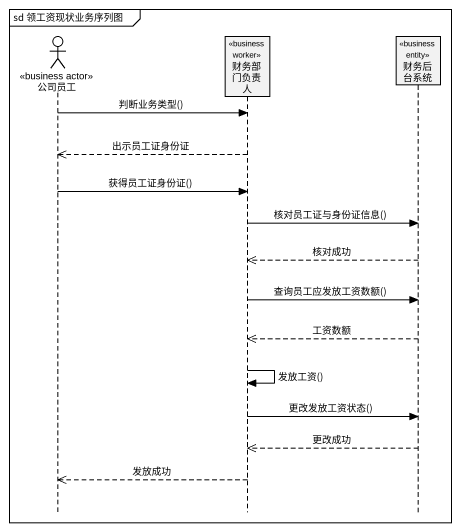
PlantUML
@startuml
mainframe sd 领工资现状业务序列图
hide footbox
actor 公司员工 <<business actor>>
participant 财务部门负责人 <<business worker>>
participant 财务后台系统 <<business entity>>

公司员工 -> 财务部门负责人 : 判断业务类型()
财务部门负责人 -->> 公司员工 : 出示员工证身份证
公司员工 -> 财务部门负责人 : 获得员工证身份证()
财务部门负责人 -> 财务后台系统 : 核对员工证与身份证信息()
财务后台系统 -->> 财务部门负责人 : 核对成功
财务部门负责人 -> 财务后台系统 : 查询员工应发放工资数额()
财务后台系统 -->> 财务部门负责人 : 工资数额
财务部门负责人 -> 财务部门负责人 : 发放工资()
财务部门负责人 -> 财务后台系统 : 更改发放工资状态()
财务后台系统 -->> 财务部门负责人 : 更改成功
财务部门负责人 -->> 公司员工 : 发放成功
@enduml
